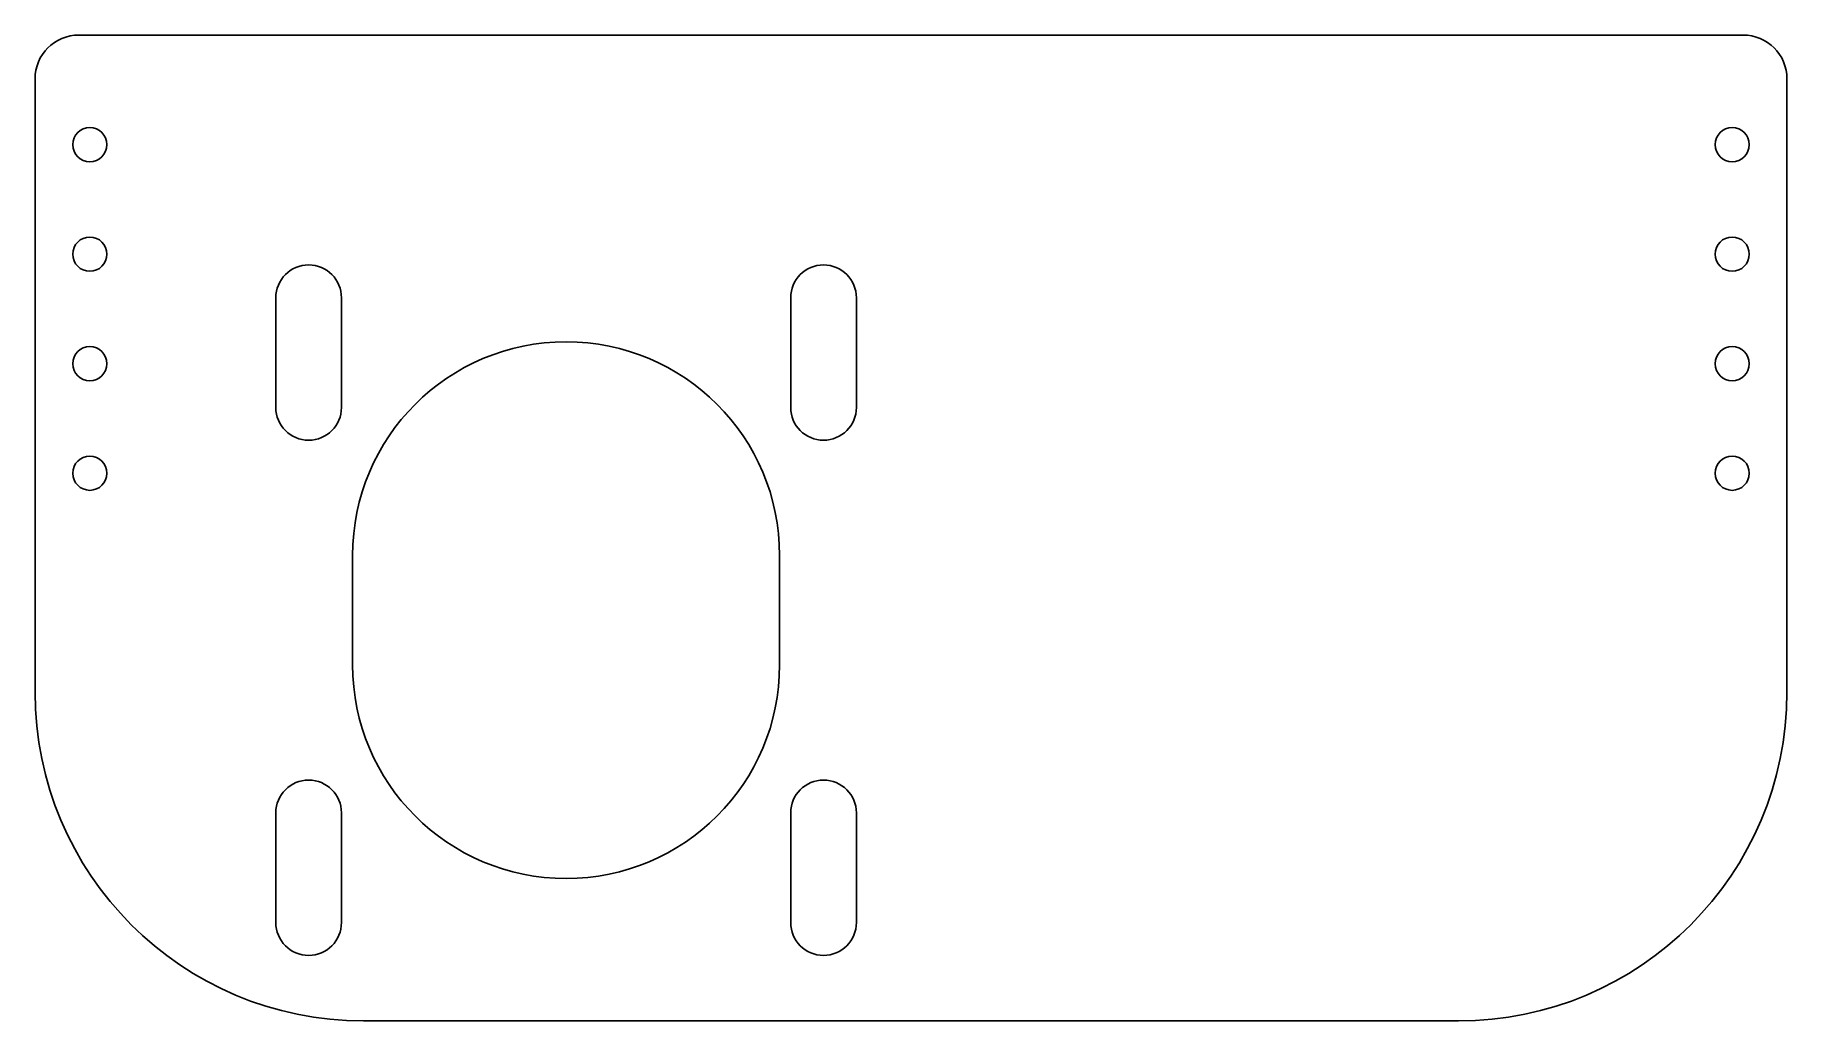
# Model space of a CAD drawing. Extents: x 20 to 180, y -90 to 0.
import ezdxf

# ---------------------------------------------------------------- set-up
doc = ezdxf.new("R2010")
doc.units = 0
doc.layers.add('b_Stepper_holder_second_floor_v4_001_', color=7, linetype='CONTINUOUS')

msp = doc.modelspace()

# ---------------------------------------------------------------- linework, layer by layer
at = {"layer": 'b_Stepper_holder_second_floor_v4_001_'}
for p, q in [((24, 0), (176, 0)), ((24, 0), (176, 0)), ((24, 0), (24, 0, 10)), ((24, 0, 10), (176, 0, 10)), ((24, 0), (24, 0, 10)), ((24, 0, 10), (176, 0, 10)), ((176, 0), (176, 0, 10)), ((176, 0), (176, 0, 10)), ((20, -4), (20, -60)), ((20, -4), (20, -4, 10)), ((20, -4), (20, -60)), ((20, -4), (20, -4, 10)), ((20, -4, 10), (20, -60, 10)), ((20, -4, 10), (20, -60, 10)), ((180, -4), (180, -60)), ((180, -4), (180, -60)), ((180, -4), (180, -4, 10)), ((180, -4, 10), (180, -60, 10)), ((180, -4), (180, -4, 10)), ((180, -4, 10), (180, -60, 10)), ((26.5625, -10), (26.5625, -10, 10)), ((26.5625, -10), (26.5625, -10, 10)), ((176.563, -10), (176.563, -10, 10)), ((176.563, -10), (176.563, -10, 10)), ((26.5625, -20), (26.5625, -20, 10)), ((26.5625, -20), (26.5625, -20, 10)), ((176.563, -20), (176.563, -20, 10)), ((176.563, -20), (176.563, -20, 10)), ((41.9887, -23.9887), (41.9887, -33.9887)), ((41.9887, -23.9887), (41.9887, -23.9887, 10)), ((41.9887, -23.9887), (41.9887, -23.9887, 10)), ((41.9887, -23.9887), (41.9887, -33.9887)), ((41.9887, -23.9887, 10), (41.9887, -33.9887, 10)), ((41.9887, -23.9887, 10), (41.9887, -33.9887, 10)), ((47.9887, -23.9887), (47.9887, -33.9887)), ((47.9887, -23.9887), (47.9887, -23.9887, 10)), ((47.9887, -23.9887), (47.9887, -23.9887, 10)), ((47.9887, -23.9887), (47.9887, -33.9887)), ((47.9887, -23.9887, 10), (47.9887, -33.9887, 10)), ((47.9887, -23.9887, 10), (47.9887, -33.9887, 10)), ((89.0113, -23.9887), (89.0113, -33.9887)), ((89.0113, -23.9887), (89.0113, -23.9887, 10)), ((89.0113, -23.9887), (89.0113, -23.9887, 10)), ((89.0113, -23.9887), (89.0113, -33.9887)), ((89.0113, -23.9887, 10), (89.0113, -33.9887, 10)), ((89.0113, -23.9887, 10), (89.0113, -33.9887, 10)), ((95.0113, -23.9887), (95.0113, -33.9887)), ((95.0113, -23.9887), (95.0113, -23.9887, 10)), ((95.0113, -23.9887), (95.0113, -23.9887, 10)), ((95.0113, -23.9887), (95.0113, -33.9887)), ((95.0113, -23.9887, 10), (95.0113, -33.9887, 10)), ((95.0113, -23.9887, 10), (95.0113, -33.9887, 10)), ((26.5625, -30), (26.5625, -30, 10)), ((26.5625, -30), (26.5625, -30, 10)), ((176.563, -30), (176.563, -30, 10)), ((176.563, -30), (176.563, -30, 10)), ((41.9887, -33.9887), (41.9887, -33.9887, 10)), ((41.9887, -33.9887), (41.9887, -33.9887, 10)), ((47.9887, -33.9887), (47.9887, -33.9887, 10)), ((47.9887, -33.9887), (47.9887, -33.9887, 10)), ((89.0113, -33.9887), (89.0113, -33.9887, 10)), ((89.0113, -33.9887), (89.0113, -33.9887, 10)), ((95.0113, -33.9887), (95.0113, -33.9887, 10)), ((95.0113, -33.9887), (95.0113, -33.9887, 10)), ((26.5625, -40), (26.5625, -40, 10)), ((26.5625, -40), (26.5625, -40, 10)), ((176.563, -40), (176.563, -40, 10)), ((176.563, -40), (176.563, -40, 10)), ((49, -47.5), (49, -57.5)), ((49, -47.5), (49, -47.5, 10)), ((49, -47.5), (49, -47.5, 10)), ((49, -47.5), (49, -57.5)), ((49, -47.5, 10), (49, -57.5, 10)), ((49, -47.5, 10), (49, -57.5, 10)), ((88, -47.5), (88, -57.5)), ((88, -47.5), (88, -47.5, 10)), ((88, -47.5), (88, -47.5, 10)), ((88, -47.5), (88, -57.5)), ((88, -47.5, 10), (88, -57.5, 10)), ((88, -47.5, 10), (88, -57.5, 10)), ((49, -57.5), (49, -57.5, 10)), ((49, -57.5), (49, -57.5, 10)), ((88, -57.5), (88, -57.5, 10)), ((88, -57.5), (88, -57.5, 10)), ((20, -60), (20, -60, 10)), ((20, -60), (20, -60, 10)), ((180, -60), (180, -60, 10)), ((180, -60), (180, -60, 10)), ((41.9887, -71.0113), (41.9887, -81.0113)), ((41.9887, -71.0113), (41.9887, -71.0113, 10)), ((41.9887, -71.0113), (41.9887, -71.0113, 10)), ((41.9887, -71.0113), (41.9887, -81.0113)), ((41.9887, -71.0113, 10), (41.9887, -81.0113, 10)), ((41.9887, -71.0113, 10), (41.9887, -81.0113, 10)), ((47.9887, -71.0113), (47.9887, -81.0113)), ((47.9887, -71.0113), (47.9887, -71.0113, 10)), ((47.9887, -71.0113), (47.9887, -71.0113, 10)), ((47.9887, -71.0113), (47.9887, -81.0113)), ((47.9887, -71.0113, 10), (47.9887, -81.0113, 10)), ((47.9887, -71.0113, 10), (47.9887, -81.0113, 10)), ((89.0113, -71.0113), (89.0113, -81.0113)), ((89.0113, -71.0113), (89.0113, -71.0113, 10)), ((89.0113, -71.0113), (89.0113, -71.0113, 10)), ((89.0113, -71.0113), (89.0113, -81.0113)), ((89.0113, -71.0113, 10), (89.0113, -81.0113, 10)), ((89.0113, -71.0113, 10), (89.0113, -81.0113, 10)), ((95.0113, -71.0113), (95.0113, -81.0113)), ((95.0113, -71.0113), (95.0113, -71.0113, 10)), ((95.0113, -71.0113), (95.0113, -71.0113, 10)), ((95.0113, -71.0113), (95.0113, -81.0113)), ((95.0113, -71.0113, 10), (95.0113, -81.0113, 10)), ((95.0113, -71.0113, 10), (95.0113, -81.0113, 10)), ((41.9887, -81.0113), (41.9887, -81.0113, 10)), ((41.9887, -81.0113), (41.9887, -81.0113, 10)), ((47.9887, -81.0113), (47.9887, -81.0113, 10)), ((47.9887, -81.0113), (47.9887, -81.0113, 10)), ((89.0113, -81.0113), (89.0113, -81.0113, 10)), ((89.0113, -81.0113), (89.0113, -81.0113, 10)), ((95.0113, -81.0113), (95.0113, -81.0113, 10)), ((95.0113, -81.0113), (95.0113, -81.0113, 10)), ((150, -90), (50, -90)), ((150, -90), (50, -90)), ((50, -90), (50, -90, 10)), ((150, -90, 10), (50, -90, 10)), ((50, -90), (50, -90, 10)), ((150, -90, 10), (50, -90, 10)), ((150, -90), (150, -90, 10)), ((150, -90), (150, -90, 10))]:
    msp.add_line(p, q, dxfattribs=at)
for centre in [(25, -10), (25, -10), (25, -10), (25, -10), (175, -10), (175, -10), (175, -10), (175, -10), (25, -20), (25, -20), (25, -20), (25, -20), (175, -20), (175, -20), (175, -20), (175, -20), (25, -30), (25, -30), (25, -30), (25, -30), (175, -30), (175, -30), (175, -30), (175, -30), (25, -40), (25, -40), (25, -40), (25, -40), (175, -40), (175, -40), (175, -40), (175, -40)]:
    msp.add_circle(centre, 1.5625, dxfattribs=at)
for centre, radius, start, end in [((24, -4), 4, 90, 180), ((24, -4), 4, 90, 180), ((24, -4, 10), 4, 90, 180), ((24, -4, 10), 4, 90, 180), ((176, -4), 4, 0, 90), ((176, -4), 4, 0, 90), ((176, -4, 10), 4, 0, 90), ((176, -4, 10), 4, 0, 90), ((44.9887, -23.9887), 3, 0, 180), ((44.9887, -23.9887), 3, 0, 180), ((44.9887, -23.9887, 10), 3, 0, 180), ((44.9887, -23.9887, 10), 3, 0, 180), ((92.0113, -23.9887), 3, 0, 180), ((92.0113, -23.9887), 3, 0, 180), ((92.0113, -23.9887, 10), 3, 0, 180), ((92.0113, -23.9887, 10), 3, 0, 180), ((68.5, -47.5), 19.5, 0, 180), ((68.5, -47.5), 19.5, 0, 180), ((68.5, -47.5, 10), 19.5, 0, 180), ((68.5, -47.5, 10), 19.5, 0, 180), ((44.9887, -33.9887), 3, 180, 0), ((44.9887, -33.9887), 3, 180, 0), ((44.9887, -33.9887, 10), 3, 180, 0), ((44.9887, -33.9887, 10), 3, 180, 0), ((92.0113, -33.9887), 3, 180, 0), ((92.0113, -33.9887), 3, 180, 0), ((92.0113, -33.9887, 10), 3, 180, 0), ((92.0113, -33.9887, 10), 3, 180, 0), ((68.5, -57.5), 19.5, 180, 0), ((68.5, -57.5), 19.5, 180, 0), ((68.5, -57.5, 10), 19.5, 180, 0), ((68.5, -57.5, 10), 19.5, 180, 0), ((50, -60), 30, 180, -90), ((50, -60), 30, 180, -90), ((50, -60, 10), 30, 180, -90), ((50, -60, 10), 30, 180, -90), ((150, -60), 30, -90, 0), ((150, -60), 30, -90, 0), ((150, -60, 10), 30, -90, 0), ((150, -60, 10), 30, -90, 0), ((44.9887, -71.0113), 3, 0, 180), ((44.9887, -71.0113), 3, 0, 180), ((44.9887, -71.0113, 10), 3, 0, 180), ((44.9887, -71.0113, 10), 3, 0, 180), ((92.0113, -71.0113), 3, 0, 180), ((92.0113, -71.0113), 3, 0, 180), ((92.0113, -71.0113, 10), 3, 0, 180), ((92.0113, -71.0113, 10), 3, 0, 180), ((44.9887, -81.0113), 3, 180, 0), ((44.9887, -81.0113), 3, 180, 0), ((44.9887, -81.0113, 10), 3, 180, 0), ((44.9887, -81.0113, 10), 3, 180, 0), ((92.0113, -81.0113), 3, 180, 0), ((92.0113, -81.0113), 3, 180, 0), ((92.0113, -81.0113, 10), 3, 180, 0), ((92.0113, -81.0113, 10), 3, 180, 0)]:
    msp.add_arc(centre, radius, start, end, dxfattribs=at)

doc.saveas('drawing.dxf')
